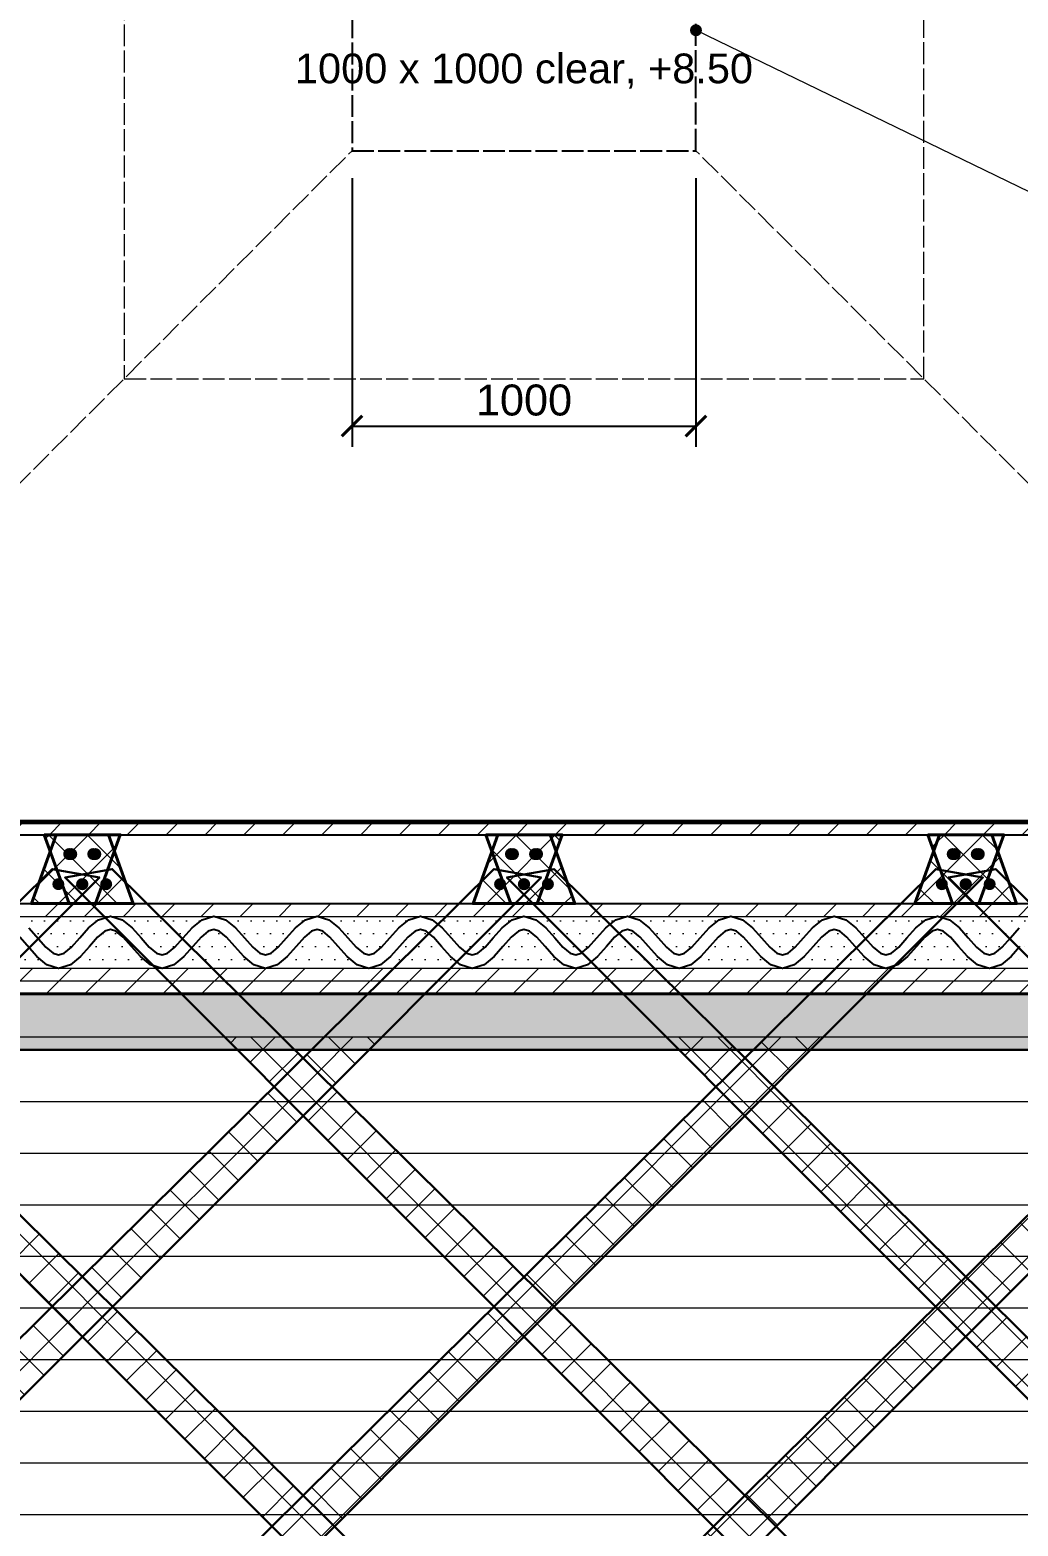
# Model space of a CAD drawing. Header units: millimetres. Extents: x -5750 to 7370, y -6735 to 6000.
# Drawn here: x -1187 to 1687, y -4496 to -149 of the extents above; entities that cross this region are included whole.
import ezdxf
from ezdxf.enums import TextEntityAlignment as Align

# ---------------------------------------------------------------- set-up
doc = ezdxf.new("R2010")
doc.units = ezdxf.units.MM
doc.linetypes.add('DASHED', pattern=[1.524, 1.27, -0.254])
for name, color, linetype, lineweight in [('ANNOTATION', 4, 'CONTINUOUS', 18), ('CLADDING', 7, 'Continuous', 9), ('DIMS', 3, 'CONTINUOUS', 18), ('HATCH-CAST', 7, 'CONTINUOUS', 9), ('HATCH-INSULATION', 7, 'Continuous', 9), ('HATCH-PRINTED', 7, 'CONTINUOUS', 9), ('HIDDEN-AXIS', 8, 'DASHED', 18), ('LINES', 7, 'CONTINUOUS', 25), ('OUTLINE-CUT', 7, 'CONTINUOUS', 50), ('OUTLINE-FINE', 7, 'CONTINUOUS', 25), ('PRINTED-BEAD', 7, 'CONTINUOUS', 25), ('TEXT', 7, 'CONTINUOUS', 18)]:
    doc.layers.add(name, color=color, linetype=linetype, lineweight=lineweight)
doc.styles.get("Standard").update_dxf_attribs({"font": 'arial.ttf'})
doc.dimstyles.new('PYR-1-50', dxfattribs={"dimscale": 50, "dimtxt": 1.8, "dimasz": 1.2, "dimexe": 1.2, "dimexo": 0.8, "dimgap": 0.6, "dimtad": 1, "dimdec": 0, "dimtxsty": 'Standard', "dimblk": 'ARCHTICK', "dimcen": 2.5, "dimclrd": 3, "dimclre": 3, "dimclrt": 7, "dimazin": 3, "dimtfac": 1, "dimtmove": 0, "dimatfit": 3})

# ---------------------------------------------------------------- blocks, each defined once
blk = doc.blocks.new('_ARCHTICK')
at = {"color": 0, "linetype": 'BYBLOCK', "const_width": 0.15}
blk.add_lwpolyline([(-0.5, -0.5), (0.5, 0.5)], dxfattribs=at)

msp = doc.modelspace()

# ---------------------------------------------------------------- hatches: boundary and pattern name
at = {"layer": 'ANNOTATION', "ltscale": 50}
h = msp.add_hatch(color=7, dxfattribs=at)
h.dxf.hatch_style = 1
edge = h.paths.add_edge_path()
edge.add_arc((750, -150), 17.5, 0, 360)
at = {"layer": 'CLADDING', "ltscale": 50}
h = msp.add_hatch(color=7, dxfattribs=at)
h.dxf.hatch_style = 1
h.paths.add_polyline_path([(-2862.5, -3112.5), (-2862.5, 3112.5), (3362.5, 3112.5), (3362.5, -3112.5)])
h.paths.add_polyline_path([(-2825, -3075), (3325, -3075), (3325, 3075), (-2825, 3075)])
at = {"layer": 'HATCH-CAST', "ltscale": 50}
h = msp.add_hatch(dxfattribs=at)
h.set_pattern_fill('ANSI37', scale=25.197)
h.paths.add_polyline_path([(-4887.5, -5137.5), (-4887.5, 5137.5), (5387.5, 5137.5), (5387.5, -5137.5)])
h.paths.add_polyline_path([(-4662.5, -1509.4), (-4687.2, -1578), (-4662.5, -1602.7), (-4662.5, -2250.5), (-4687.2, -2275.2), (-4662.5, -2343.8), (-4662.5, -2793.8), (-4687.2, -2862.3), (-4662.5, -2887), (-4662.5, -3534.8), (-4687.2, -3559.5), (-4662.5, -3628.1), (-4662.5, -4078.1), (-4687.2, -4146.7), (-4662.5, -4171.4), (-4662.5, -4819.2), (-4687.2, -4843.9), (-4687.1, -4844.2), (-4731.1, -4887.8), (-4662.5, -4912.5), (-4637.8, -4981.1), (-4594.2, -4937.1), (-4593.9, -4937.2), (-4569.2, -4912.5), (-3921.4, -4912.5), (-3896.7, -4937.2), (-3828.1, -4912.5), (-3378.1, -4912.5), (-3309.5, -4937.2), (-3284.8, -4912.5), (-2637, -4912.5), (-2612.3, -4937.2), (-2543.8, -4912.5), (-2093.8, -4912.5), (-2025.2, -4937.2), (-2000.5, -4912.5), (-1352.7, -4912.5), (-1328, -4937.2), (-1259.4, -4912.5), (-809.4, -4912.5), (-740.8, -4937.2), (-716.1, -4912.5), (-68.3, -4912.5), (-43.6, -4937.2), (25, -4912.5), (475, -4912.5), (543.6, -4937.2), (568.3, -4912.5), (1216.1, -4912.5), (1240.8, -4937.2), (1309.4, -4912.5), (1759.4, -4912.5), (1828, -4937.2), (1852.7, -4912.5), (2500.5, -4912.5), (2525.2, -4937.2), (2593.8, -4912.5), (3043.8, -4912.5), (3112.3, -4937.2), (3137, -4912.5), (3784.8, -4912.5), (3809.5, -4937.2), (3878.1, -4912.5), (4328.1, -4912.5), (4396.7, -4937.2), (4421.4, -4912.5), (5069.2, -4912.5), (5093.9, -4937.2), (5094.2, -4937.1), (5137.8, -4981.1), (5162.5, -4912.5), (5231.1, -4887.8), (5187.1, -4844.2), (5187.2, -4843.9), (5162.5, -4819.2), (5162.5, -4171.4), (5187.2, -4146.7), (5162.5, -4078.1), (5162.5, -3628.1), (5187.2, -3559.5), (5162.5, -3534.8), (5162.5, -2887), (5187.2, -2862.3), (5162.5, -2793.8), (5162.5, -2343.8), (5187.2, -2275.2), (5162.5, -2250.5), (5162.5, -1602.7), (5187.2, -1578), (5162.5, -1509.4), (5162.5, -1059.4), (5187.2, -990.8), (5162.5, -966.1), (5162.5, -318.3), (5187.2, -293.6), (5162.5, -225), (5162.5, 225), (5187.2, 293.6), (5162.5, 318.3), (5162.5, 966.1), (5187.2, 990.8), (5162.5, 1059.4), (5162.5, 1509.4), (5187.2, 1578), (5162.5, 1602.7), (5162.5, 2250.5), (5187.2, 2275.2), (5162.5, 2343.8), (5162.5, 2793.8), (5187.2, 2862.3), (5162.5, 2887), (5162.5, 3534.8), (5187.2, 3559.5), (5162.5, 3628.1), (5162.5, 4078.1), (5187.2, 4146.7), (5162.5, 4171.4), (5162.5, 4819.2), (5187.2, 4843.9), (5187.1, 4844.2), (5231.1, 4887.8), (5162.5, 4912.5), (5137.8, 4981.1), (5094.2, 4937.1), (5093.9, 4937.2), (5069.2, 4912.5), (4421.4, 4912.5), (4396.7, 4937.2), (4328.1, 4912.5), (3878.1, 4912.5), (3809.5, 4937.2), (3784.8, 4912.5), (3137, 4912.5), (3112.3, 4937.2), (3043.8, 4912.5), (2593.8, 4912.5), (2525.2, 4937.2), (2500.5, 4912.5), (1852.7, 4912.5), (1828, 4937.2), (1759.4, 4912.5), (1309.4, 4912.5), (1240.8, 4937.2), (1216.1, 4912.5), (568.3, 4912.5), (543.6, 4937.2), (475, 4912.5), (25, 4912.5), (-43.6, 4937.2), (-68.3, 4912.5), (-716.1, 4912.5), (-740.8, 4937.2), (-809.4, 4912.5), (-1259.4, 4912.5), (-1328, 4937.2), (-1352.7, 4912.5), (-2000.5, 4912.5), (-2025.2, 4937.2), (-2093.8, 4912.5), (-2543.8, 4912.5), (-2612.3, 4937.2), (-2637, 4912.5), (-3284.8, 4912.5), (-3309.5, 4937.2), (-3378.1, 4912.5), (-3828.1, 4912.5), (-3896.7, 4937.2), (-3921.4, 4912.5), (-4569.2, 4912.5), (-4593.9, 4937.2), (-4594.2, 4937.1), (-4637.8, 4981.1), (-4662.5, 4912.5), (-4731.1, 4887.8), (-4687.1, 4844.2), (-4687.2, 4843.9), (-4662.5, 4819.2), (-4662.5, 4171.4), (-4687.2, 4146.7), (-4662.5, 4078.1), (-4662.5, 3628.1), (-4687.2, 3559.5), (-4662.5, 3534.8), (-4662.5, 2887), (-4687.2, 2862.3), (-4662.5, 2793.8), (-4662.5, 2343.8), (-4687.2, 2275.2), (-4662.5, 2250.5), (-4662.5, 1602.7), (-4687.2, 1578), (-4662.5, 1509.4), (-4662.5, 1059.4), (-4687.2, 990.8), (-4662.5, 966.1), (-4662.5, 318.3), (-4687.2, 293.6), (-4662.5, 225), (-4662.5, -225), (-4687.2, -293.6), (-4662.5, -318.3), (-4662.5, -966.1), (-4687.2, -990.8), (-4662.5, -1059.4)])
h = msp.add_hatch(dxfattribs=at)
h.set_pattern_fill('ANSI37', scale=25.197)
h.paths.add_polyline_path([(-886.3, -2687.5), (-1072.9, -2687.5), (-1144.9, -2487.5), (-958.3, -2487.5)])
h = msp.add_hatch(dxfattribs=at)
h.set_pattern_fill('ANSI37', scale=25.197)
h.paths.add_polyline_path([(-923.8, -2487.5), (-941.1, -2535.4), (-958.3, -2487.5)])
h = msp.add_hatch(dxfattribs=at)
h.set_pattern_fill('ANSI37', scale=25.197)
h.paths.add_polyline_path([(139.5, -2487.5), (326, -2487.5), (398, -2687.5), (211.5, -2687.5)])
h = msp.add_hatch(dxfattribs=at)
h.set_pattern_fill('ANSI37', scale=25.197)
h.paths.add_polyline_path([(326, -2487.5), (360.5, -2487.5), (343.3, -2535.4)])
h = msp.add_hatch(dxfattribs=at)
h.set_pattern_fill('ANSI37', scale=25.197)
h.paths.add_polyline_path([(1386.3, -2687.5), (1458.3, -2487.5), (1644.9, -2487.5), (1572.9, -2687.5)])
h = msp.add_hatch(dxfattribs=at)
h.set_pattern_fill('ANSI37', scale=25.197)
h.paths.add_polyline_path([(1458.3, -2487.5), (1441.1, -2535.4), (1423.8, -2487.5)])
h = msp.add_hatch(dxfattribs=at)
h.set_pattern_fill('ANSI37', scale=25.197)
h.paths.add_polyline_path([(-1182.4, -2687.5), (-1127.7, -2535.4), (-1072.9, -2687.5)])
h = msp.add_hatch(dxfattribs=at)
h.set_pattern_fill('ANSI37', scale=25.197)
h.paths.add_polyline_path([(211.5, -2687.5), (102, -2687.5), (156.7, -2535.4)])
h = msp.add_hatch(dxfattribs=at)
h.set_pattern_fill('ANSI37', scale=25.197)
h.paths.add_polyline_path([(1627.7, -2535.4), (1682.4, -2687.5), (1572.9, -2687.5)])
h = msp.add_hatch(dxfattribs=at)
h.set_pattern_fill('ANSI37', scale=25.197)
h.paths.add_polyline_path([(-1738.7, -3075), (93.6, -4887.8), (-43.6, -4937.2), (-1905.8, -3075)])
h = msp.add_hatch(dxfattribs=at)
h.set_pattern_fill('ANSI37', scale=25.197)
h.paths.add_polyline_path([(892.2, -4407.2), (801, -4497.4), (-621.4, -3075), (-454.3, -3075)])
h = msp.add_hatch(dxfattribs=at)
h.set_pattern_fill('ANSI37', scale=25.197)
h.paths.add_polyline_path([(-330.1, -3075), (-163, -3075), (-307.8, -3219.9), (-392.2, -3136.4)])
h = msp.add_hatch(dxfattribs=at)
h.set_pattern_fill('ANSI37', scale=25.197)
h.paths.add_polyline_path([(337.8, -3858.6), (250, -3771.8), (954.3, -3075), (1121.4, -3075)])
h = msp.add_hatch(dxfattribs=at)
h.set_pattern_fill('ANSI37', scale=25.197)
h.paths.add_polyline_path([(2238.7, -3075), (2405.8, -3075), (543.6, -4937.2), (406.4, -4887.8)])
h = msp.add_hatch(dxfattribs=at)
h.set_pattern_fill('ANSI37', scale=25.197)
h.paths.add_polyline_path([(892.2, -3136.4), (807.8, -3219.9), (663, -3075), (830.1, -3075)])
h = msp.add_hatch(dxfattribs=at)
h.set_pattern_fill('ANSI37', scale=25.197)
h.paths.add_polyline_path([(-476.5, -3219.9), (-392.2, -3304.2), (-946.6, -3858.6), (-1034.4, -3771.8)])
h = msp.add_hatch(dxfattribs=at)
h.set_pattern_fill('ANSI37', scale=25.197)
h.paths.add_polyline_path([(1534.4, -3771.8), (1446.6, -3858.6), (892.2, -3304.2), (976.5, -3219.9)])
h = msp.add_hatch(dxfattribs=at)
h.set_pattern_fill('ANSI37', scale=25.197)
h.paths.add_polyline_path([(-1122.1, -3858.6), (-1034.4, -3946.4), (-1583.3, -4495.3), (-1674, -4404.6)])
h = msp.add_hatch(dxfattribs=at)
h.set_pattern_fill('ANSI37', scale=25.197)
h.paths.add_polyline_path([(-301, -4497.4), (-392.2, -4407.2), (162.2, -3858.6), (250, -3946.4)])
h = msp.add_hatch(dxfattribs=at)
h.set_pattern_fill('ANSI37', scale=25.197)
h.paths.add_polyline_path([(2174, -4404.6), (2083.3, -4495.3), (1534.4, -3946.4), (1622.1, -3858.6)])
at = {"layer": 'HATCH-INSULATION', "ltscale": 50}
h = msp.add_hatch(dxfattribs=at)
h.set_pattern_fill('DOTS', scale=23.622)
h.paths.add_polyline_path([(3325, -3075), (-2825, -3075), (-2825, 3075), (3325, 3075)])
h.paths.add_polyline_path([(-2700, 2950), (-2700, -2950), (3200, -2950), (3200, 2950)])
h = msp.add_hatch(dxfattribs=at)
h.set_pattern_fill('DOTS', scale=23.622)
h.paths.add_polyline_path([(-955.4, -2725), (-986.7, -2734.4), (-1015.8, -2758.3), (-1041.8, -2787.5), (-1065.9, -2814.6), (-1086.9, -2831.8), (-1103, -2836.7), (-1119, -2831.8), (-1140, -2814.6), (-1190.1, -2758.3), (-1219.2, -2734.4), (-1250.5, -2725)])
h = msp.add_hatch(dxfattribs=at)
h.set_pattern_fill('DOTS', scale=23.622)
h.paths.add_polyline_path([(-889.5, -2758.3), (-918.6, -2734.4), (-949.9, -2725), (-654.7, -2725), (-686, -2734.4), (-715.1, -2758.3), (-741.1, -2787.5), (-765.2, -2814.6), (-786.2, -2831.8), (-802.3, -2836.7), (-818.4, -2831.8), (-839.4, -2814.6), (-863.5, -2787.5)])
h = msp.add_hatch(dxfattribs=at)
h.set_pattern_fill('DOTS', scale=23.622)
h.paths.add_polyline_path([(-588.8, -2758.3), (-617.9, -2734.4), (-649.2, -2725), (-354.1, -2725), (-385.4, -2734.4), (-414.5, -2758.3), (-440.5, -2787.5), (-464.6, -2814.6), (-485.6, -2831.8), (-501.6, -2836.7), (-517.7, -2831.8), (-538.7, -2814.6), (-562.8, -2787.5)])
h = msp.add_hatch(dxfattribs=at)
h.set_pattern_fill('DOTS', scale=23.622)
h.paths.add_polyline_path([(-288.2, -2758.3), (-317.3, -2734.4), (-348.6, -2725), (-53.4, -2725), (-84.7, -2734.4), (-113.8, -2758.3), (-139.8, -2787.5), (-163.9, -2814.6), (-184.9, -2831.8), (-201, -2836.7), (-217, -2831.8), (-238.1, -2814.6), (-262.2, -2787.5)])
h = msp.add_hatch(dxfattribs=at)
h.set_pattern_fill('DOTS', scale=23.622)
h.paths.add_polyline_path([(12.5, -2758.3), (-16.6, -2734.4), (-47.9, -2725), (247.2, -2725), (215.9, -2734.4), (186.9, -2758.3), (160.8, -2787.5), (136.8, -2814.6), (115.7, -2831.8), (99.7, -2836.7), (83.6, -2831.8), (62.6, -2814.6), (38.5, -2787.5)])
h = msp.add_hatch(dxfattribs=at)
h.set_pattern_fill('DOTS', scale=23.622)
h.paths.add_polyline_path([(313.1, -2758.3), (284.1, -2734.4), (252.8, -2725), (547.9, -2725), (516.6, -2734.4), (487.5, -2758.3), (461.5, -2787.5), (437.4, -2814.6), (416.4, -2831.8), (400.3, -2836.7), (384.3, -2831.8), (363.2, -2814.6), (339.2, -2787.5)])
h = msp.add_hatch(dxfattribs=at)
h.set_pattern_fill('DOTS', scale=23.622)
h.paths.add_polyline_path([(613.8, -2758.3), (584.7, -2734.4), (553.4, -2725), (848.6, -2725), (817.3, -2734.4), (788.2, -2758.3), (762.2, -2787.5), (738.1, -2814.6), (717, -2831.8), (701, -2836.7), (684.9, -2831.8), (663.9, -2814.6), (639.8, -2787.5)])
h = msp.add_hatch(dxfattribs=at)
h.set_pattern_fill('DOTS', scale=23.622)
h.paths.add_polyline_path([(914.5, -2758.3), (885.4, -2734.4), (854.1, -2725), (1149.2, -2725), (1117.9, -2734.4), (1088.8, -2758.3), (1062.8, -2787.5), (1038.7, -2814.6), (1017.7, -2831.8), (1001.6, -2836.7), (985.6, -2831.8), (964.6, -2814.6), (940.5, -2787.5)])
h = msp.add_hatch(dxfattribs=at)
h.set_pattern_fill('DOTS', scale=23.622)
h.paths.add_polyline_path([(1215.1, -2758.3), (1186, -2734.4), (1154.7, -2725), (1449.9, -2725), (1418.6, -2734.4), (1389.5, -2758.3), (1363.5, -2787.5), (1339.4, -2814.6), (1318.4, -2831.8), (1302.3, -2836.7), (1286.2, -2831.8), (1265.2, -2814.6), (1241.1, -2787.5)])
h = msp.add_hatch(dxfattribs=at)
h.set_pattern_fill('DOTS', scale=23.622)
h.paths.add_polyline_path([(1515.8, -2758.3), (1486.7, -2734.4), (1455.4, -2725), (1750.5, -2725), (1719.2, -2734.4), (1690.1, -2758.3), (1664.1, -2787.5), (1640, -2814.6), (1619, -2831.8), (1603, -2836.7), (1586.9, -2831.8), (1565.9, -2814.6), (1541.8, -2787.5)])
h = msp.add_hatch(dxfattribs=at)
h.set_pattern_fill('DOTS', scale=23.622)
h.paths.add_polyline_path([(-1400.9, -2875), (-1369.6, -2865.6), (-1340.5, -2841.7), (-1314.5, -2812.5), (-1290.4, -2785.4), (-1269.3, -2768.2), (-1253.3, -2763.3), (-1237.2, -2768.2), (-1216.2, -2785.4), (-1166.1, -2841.7), (-1137, -2865.6), (-1105.7, -2875)])
h = msp.add_hatch(dxfattribs=at)
h.set_pattern_fill('DOTS', scale=23.622)
h.paths.add_polyline_path([(-865.4, -2841.7), (-836.4, -2865.6), (-805.1, -2875), (-1100.2, -2875), (-1068.9, -2865.6), (-1039.8, -2841.7), (-1013.8, -2812.5), (-989.7, -2785.4), (-968.7, -2768.2), (-952.6, -2763.3), (-936.6, -2768.2), (-915.6, -2785.4), (-891.5, -2812.5)])
h = msp.add_hatch(dxfattribs=at)
h.set_pattern_fill('DOTS', scale=23.622)
h.paths.add_polyline_path([(-564.8, -2841.7), (-535.7, -2865.6), (-504.4, -2875), (-799.5, -2875), (-768.2, -2865.6), (-739.2, -2841.7), (-713.1, -2812.5), (-689.1, -2785.4), (-668, -2768.2), (-652, -2763.3), (-635.9, -2768.2), (-614.9, -2785.4), (-590.8, -2812.5)])
h = msp.add_hatch(dxfattribs=at)
h.set_pattern_fill('DOTS', scale=23.622)
h.paths.add_polyline_path([(-264.1, -2841.7), (-235, -2865.6), (-203.7, -2875), (-498.9, -2875), (-467.6, -2865.6), (-438.5, -2841.7), (-412.5, -2812.5), (-388.4, -2785.4), (-367.4, -2768.2), (-351.3, -2763.3), (-335.3, -2768.2), (-314.2, -2785.4), (-290.2, -2812.5)])
h = msp.add_hatch(dxfattribs=at)
h.set_pattern_fill('DOTS', scale=23.622)
h.paths.add_polyline_path([(36.5, -2841.7), (65.6, -2865.6), (96.9, -2875), (-198.2, -2875), (-166.9, -2865.6), (-137.8, -2841.7), (-111.8, -2812.5), (-87.7, -2785.4), (-66.7, -2768.2), (-50.7, -2763.3), (-34.6, -2768.2), (-13.6, -2785.4), (10.5, -2812.5)])
h = msp.add_hatch(dxfattribs=at)
h.set_pattern_fill('DOTS', scale=23.622)
h.paths.add_polyline_path([(337.2, -2841.7), (366.3, -2865.6), (397.6, -2875), (102.4, -2875), (133.7, -2865.6), (162.8, -2841.7), (188.8, -2812.5), (212.9, -2785.4), (233.9, -2768.2), (250, -2763.3), (266.1, -2768.2), (287.1, -2785.4), (311.2, -2812.5)])
h = msp.add_hatch(dxfattribs=at)
h.set_pattern_fill('DOTS', scale=23.622)
h.paths.add_polyline_path([(637.8, -2841.7), (666.9, -2865.6), (698.2, -2875), (403.1, -2875), (434.4, -2865.6), (463.5, -2841.7), (489.5, -2812.5), (513.6, -2785.4), (534.6, -2768.2), (550.7, -2763.3), (566.7, -2768.2), (587.7, -2785.4), (611.8, -2812.5)])
h = msp.add_hatch(dxfattribs=at)
h.set_pattern_fill('DOTS', scale=23.622)
h.paths.add_polyline_path([(938.5, -2841.7), (967.6, -2865.6), (998.9, -2875), (703.7, -2875), (735, -2865.6), (764.1, -2841.7), (790.2, -2812.5), (814.2, -2785.4), (835.3, -2768.2), (851.3, -2763.3), (867.4, -2768.2), (888.4, -2785.4), (912.5, -2812.5)])
h = msp.add_hatch(dxfattribs=at)
h.set_pattern_fill('DOTS', scale=23.622)
h.paths.add_polyline_path([(1239.2, -2841.7), (1268.2, -2865.6), (1299.5, -2875), (1004.4, -2875), (1035.7, -2865.6), (1064.8, -2841.7), (1090.8, -2812.5), (1114.9, -2785.4), (1135.9, -2768.2), (1152, -2763.3), (1168, -2768.2), (1189.1, -2785.4), (1213.1, -2812.5)])
h = msp.add_hatch(dxfattribs=at)
h.set_pattern_fill('DOTS', scale=23.622)
h.paths.add_polyline_path([(1539.8, -2841.7), (1568.9, -2865.6), (1600.2, -2875), (1305.1, -2875), (1336.4, -2865.6), (1365.4, -2841.7), (1391.5, -2812.5), (1415.6, -2785.4), (1436.6, -2768.2), (1452.6, -2763.3), (1468.7, -2768.2), (1489.7, -2785.4), (1513.8, -2812.5)])
h = msp.add_hatch(dxfattribs=at)
h.set_pattern_fill('DOTS', scale=23.622)
h.paths.add_polyline_path([(1605.7, -2875), (1637, -2865.6), (1666.1, -2841.7), (1692.1, -2812.5), (1716.2, -2785.4), (1737.2, -2768.2), (1753.3, -2763.3), (1769.3, -2768.2), (1790.4, -2785.4), (1840.5, -2841.7), (1869.6, -2865.6), (1900.9, -2875)])
at = {"layer": 'HATCH-PRINTED', "ltscale": 50}
h = msp.add_hatch(dxfattribs=at)
h.set_pattern_fill('ANSI31', scale=25.197)
h.paths.add_polyline_path([(3200, 2950), (3200, -2950), (-2700, -2950), (-2700, 2950)])
h.paths.add_polyline_path([(3125, 1049.5), (3125.8, 1052.3), (3125, 1055.1), (3125, 1350.2), (3125.8, 1353), (3125, 1355.7), (3125, 1650.9), (3125.8, 1653.6), (3125, 1656.4), (3125, 1951.5), (3125.8, 1954.3), (3125, 1957), (3125, 2252.2), (3125.8, 2254.9), (3125, 2257.7), (3125, 2552.8), (3125.8, 2555.6), (3125, 2558.4), (3125, 2853.5), (3134.3, 2884.3), (3103.5, 2875), (2808.4, 2875), (2805.6, 2875.8), (2802.8, 2875), (2507.7, 2875), (2504.9, 2875.8), (2502.2, 2875), (2207, 2875), (2204.3, 2875.8), (2201.5, 2875), (1906.4, 2875), (1903.6, 2875.8), (1900.9, 2875), (1605.7, 2875), (1603, 2875.8), (1600.2, 2875), (1305.1, 2875), (1302.3, 2875.8), (1299.5, 2875), (1004.4, 2875), (1001.6, 2875.8), (998.9, 2875), (703.7, 2875), (701, 2875.8), (698.2, 2875), (403.1, 2875), (400.3, 2875.8), (397.6, 2875), (102.4, 2875), (99.7, 2875.8), (96.9, 2875), (-198.2, 2875), (-201, 2875.8), (-203.7, 2875), (-498.9, 2875), (-501.6, 2875.8), (-504.4, 2875), (-799.5, 2875), (-802.3, 2875.8), (-805.1, 2875), (-1100.2, 2875), (-1103, 2875.8), (-1105.7, 2875), (-1400.9, 2875), (-1403.6, 2875.8), (-1406.4, 2875), (-1701.5, 2875), (-1704.3, 2875.8), (-1707, 2875), (-2002.2, 2875), (-2004.9, 2875.8), (-2007.7, 2875), (-2302.8, 2875), (-2305.6, 2875.8), (-2308.4, 2875), (-2603.5, 2875), (-2634.3, 2884.3), (-2625, 2853.5), (-2625, 2558.4), (-2625.8, 2555.6), (-2625, 2552.8), (-2625, 2257.7), (-2625.8, 2254.9), (-2625, 2252.2), (-2625, 1957), (-2625.8, 1954.3), (-2625, 1951.5), (-2625, 1656.4), (-2625.8, 1653.6), (-2625, 1650.9), (-2625, 1355.7), (-2625.8, 1353), (-2625, 1350.2), (-2625, 1055.1), (-2625.8, 1052.3), (-2625, 1049.5), (-2625, 754.4), (-2625.8, 751.6), (-2625, 748.9), (-2625, 453.7), (-2625.8, 451), (-2625, 448.2), (-2625, 153.1), (-2625.8, 150.3), (-2625, 147.6), (-2625, -147.6), (-2625.8, -150.3), (-2625, -153.1), (-2625, -448.2), (-2625.8, -451), (-2625, -453.7), (-2625, -748.9), (-2625.8, -751.6), (-2625, -754.4), (-2625, -1049.5), (-2625.8, -1052.3), (-2625, -1055.1), (-2625, -1350.2), (-2625.8, -1353), (-2625, -1355.7), (-2625, -1650.9), (-2625.8, -1653.6), (-2625, -1656.4), (-2625, -1951.5), (-2625.8, -1954.3), (-2625, -1957), (-2625, -2252.2), (-2625.8, -2254.9), (-2625, -2257.7), (-2625, -2552.8), (-2625.8, -2555.6), (-2625, -2558.4), (-2625, -2853.5), (-2634.3, -2884.3), (-2603.5, -2875), (-2308.4, -2875), (-2305.6, -2875.8), (-2302.8, -2875), (-2007.7, -2875), (-2004.9, -2875.8), (-2002.2, -2875), (-1707, -2875), (-1704.3, -2875.8), (-1701.5, -2875), (-1406.4, -2875), (-1403.6, -2875.8), (-1400.9, -2875), (-1105.7, -2875), (-1103, -2875.8), (-1100.2, -2875), (-805.1, -2875), (-802.3, -2875.8), (-799.5, -2875), (-504.4, -2875), (-501.6, -2875.8), (-498.9, -2875), (-203.7, -2875), (-201, -2875.8), (-198.2, -2875), (96.9, -2875), (99.7, -2875.8), (102.4, -2875), (397.6, -2875), (400.3, -2875.8), (403.1, -2875), (698.2, -2875), (701, -2875.8), (703.7, -2875), (998.9, -2875), (1001.6, -2875.8), (1004.4, -2875), (1299.5, -2875), (1302.3, -2875.8), (1305.1, -2875), (1600.2, -2875), (1603, -2875.8), (1605.7, -2875), (1900.9, -2875), (1903.6, -2875.8), (1906.4, -2875), (2201.5, -2875), (2204.3, -2875.8), (2207, -2875), (2502.2, -2875), (2504.9, -2875.8), (2507.7, -2875), (2802.8, -2875), (2805.6, -2875.8), (2808.4, -2875), (3103.5, -2875), (3134.3, -2884.3), (3125, -2853.5), (3125, -2558.4), (3125.8, -2555.6), (3125, -2552.8), (3125, -2257.7), (3125.8, -2254.9), (3125, -2252.2), (3125, -1957), (3125.8, -1954.3), (3125, -1951.5), (3125, -1656.4), (3125.8, -1653.6), (3125, -1650.9), (3125, -1355.7), (3125.8, -1353), (3125, -1350.2), (3125, -1055.1), (3125.8, -1052.3), (3125, -1049.5), (3125, -754.4), (3125.8, -751.6), (3125, -748.9), (3125, -453.7), (3125.8, -451), (3125, -448.2), (3125, -153.1), (3125.8, -150.3), (3125, -147.6), (3125, 147.6), (3125.8, 150.3), (3125, 153.1), (3125, 448.2), (3125.8, 451), (3125, 453.7), (3125, 748.9), (3125.8, 751.6), (3125, 754.4)])
h = msp.add_hatch(dxfattribs=at)
h.set_pattern_fill('ANSI31', scale=25.197)
h.paths.add_polyline_path([(-649.2, -2725), (-652, -2724.2), (-654.7, -2725), (-949.9, -2725), (-952.6, -2724.2), (-955.4, -2725), (-1250.5, -2725), (-1253.3, -2724.2), (-1256, -2725), (-1551.2, -2725), (-1553.9, -2724.2), (-1556.7, -2725), (-1851.8, -2725), (-1854.6, -2724.2), (-1857.4, -2725), (-2152.5, -2725), (-2155.3, -2724.2), (-2158, -2725), (-2453.2, -2725), (-2455.9, -2724.2), (-2458.7, -2725), (-2475, -2725), (-2475, -2708.7), (-2474.2, -2705.9), (-2475, -2703.2), (-2475, -2408), (-2474.2, -2405.3), (-2475, -2402.5), (-2475, -2107.4), (-2474.2, -2104.6), (-2475, -2101.8), (-2475, -1806.7), (-2474.2, -1803.9), (-2475, -1801.2), (-2475, -1506), (-2474.2, -1503.3), (-2475, -1500.5), (-2475, -1205.4), (-2474.2, -1202.6), (-2475, -1199.9), (-2475, -904.7), (-2474.2, -902), (-2475, -899.2), (-2475, -604.1), (-2474.2, -601.3), (-2475, -598.6), (-2475, -303.4), (-2474.2, -300.7), (-2475, -297.9), (-2475, -2.8), (-2474.2, 0), (-2475, 2.8), (-2475, 297.9), (-2474.2, 300.7), (-2475, 303.4), (-2475, 598.6), (-2474.2, 601.3), (-2475, 604.1), (-2475, 899.2), (-2474.2, 902), (-2475, 904.7), (-2475, 1199.9), (-2474.2, 1202.6), (-2475, 1205.4), (-2475, 1500.5), (-2474.2, 1503.3), (-2475, 1506), (-2475, 1801.2), (-2474.2, 1803.9), (-2475, 1806.7), (-2475, 2101.8), (-2474.2, 2104.6), (-2475, 2107.4), (-2475, 2402.5), (-2474.2, 2405.3), (-2475, 2408), (-2475, 2703.2), (-2474.2, 2705.9), (-2475, 2708.7), (-2475, 2725), (-2458.7, 2725), (-2455.9, 2724.2), (-2453.2, 2725), (-2158, 2725), (-2155.3, 2724.2), (-2152.5, 2725), (-1857.4, 2725), (-1854.6, 2724.2), (-1851.8, 2725), (-1556.7, 2725), (-1553.9, 2724.2), (-1551.2, 2725), (-1256, 2725), (-1253.3, 2724.2), (-1250.5, 2725), (-955.4, 2725), (-952.6, 2724.2), (-949.9, 2725), (-654.7, 2725), (-652, 2724.2), (-649.2, 2725), (-354.1, 2725), (-351.3, 2724.2), (-348.6, 2725), (-53.4, 2725), (-50.7, 2724.2), (-47.9, 2725), (247.2, 2725), (250, 2724.2), (252.8, 2725), (547.9, 2725), (550.7, 2724.2), (553.4, 2725), (848.6, 2725), (851.3, 2724.2), (854.1, 2725), (1149.2, 2725), (1152, 2724.2), (1154.7, 2725), (1449.9, 2725), (1452.6, 2724.2), (1455.4, 2725), (1750.5, 2725), (1753.3, 2724.2), (1756, 2725), (2051.2, 2725), (2053.9, 2724.2), (2056.7, 2725), (2351.8, 2725), (2354.6, 2724.2), (2357.4, 2725), (2652.5, 2725), (2655.3, 2724.2), (2658, 2725), (2953.2, 2725), (2955.9, 2724.2), (2958.7, 2725), (2975, 2725), (2975, 2708.7), (2974.2, 2705.9), (2975, 2703.2), (2975, 2408), (2974.2, 2405.3), (2975, 2402.5), (2975, 2107.4), (2974.2, 2104.6), (2975, 2101.8), (2975, 1806.7), (2974.2, 1803.9), (2975, 1801.2), (2975, 1506), (2974.2, 1503.3), (2975, 1500.5), (2975, 1205.4), (2974.2, 1202.6), (2975, 1199.9), (2975, 904.7), (2974.2, 902), (2975, 899.2), (2975, 604.1), (2974.2, 601.3), (2975, 598.6), (2975, 303.4), (2974.2, 300.7), (2975, 297.9), (2975, 2.8), (2974.2, 0), (2975, -2.8), (2975, -297.9), (2974.2, -300.7), (2975, -303.4), (2975, -598.6), (2974.2, -601.3), (2975, -604.1), (2975, -899.2), (2974.2, -902), (2975, -904.7), (2975, -1199.9), (2974.2, -1202.6), (2975, -1205.4), (2975, -1500.5), (2974.2, -1503.3), (2975, -1506), (2975, -1801.2), (2974.2, -1803.9), (2975, -1806.7), (2975, -2101.8), (2974.2, -2104.6), (2975, -2107.4), (2975, -2402.5), (2974.2, -2405.3), (2975, -2408), (2975, -2703.2), (2974.2, -2705.9), (2975, -2708.7), (2975, -2725), (2958.7, -2725), (2955.9, -2724.2), (2953.2, -2725), (2658, -2725), (2655.3, -2724.2), (2652.5, -2725), (2357.4, -2725), (2354.6, -2724.2), (2351.8, -2725), (2056.7, -2725), (2053.9, -2724.2), (2051.2, -2725), (1756, -2725), (1753.3, -2724.2), (1750.5, -2725), (1455.4, -2725), (1452.6, -2724.2), (1449.9, -2725), (1154.7, -2725), (1152, -2724.2), (1149.2, -2725), (854.1, -2725), (851.3, -2724.2), (848.6, -2725), (553.4, -2725), (550.7, -2724.2), (547.9, -2725), (252.8, -2725), (250, -2724.2), (247.2, -2725), (-47.9, -2725), (-50.7, -2724.2), (-53.4, -2725), (-348.6, -2725), (-351.3, -2724.2), (-354.1, -2725)])
h.paths.add_polyline_path([(288.5, 2687.5), (211.5, 2687.5), (102, 2687.5), (-886.3, 2687.5), (-995.8, 2687.5), (-1072.9, 2687.5), (-1182.4, 2687.5), (-2170.7, 2687.5), (-2237.5, 2687.5), (-2357.3, 2687.5), (-2437.5, 2687.5), (-2437.5, 2607.3), (-2437.5, 2487.5), (-2437.5, 2420.7), (-2437.5, 1432.4), (-2437.5, 1322.9), (-2437.5, 1245.8), (-2437.5, 1136.3), (-2437.5, 148), (-2437.5, 38.5), (-2437.5, -38.5), (-2437.5, -148), (-2437.5, -1136.3), (-2437.5, -1245.8), (-2437.5, -1322.9), (-2437.5, -1432.4), (-2437.5, -2420.7), (-2437.5, -2487.5), (-2437.5, -2607.3), (-2437.5, -2687.5), (-2357.3, -2687.5), (-2237.5, -2687.5), (-2170.7, -2687.5), (-1182.4, -2687.5), (-1072.9, -2687.5), (-995.8, -2687.5), (-886.3, -2687.5), (102, -2687.5), (211.5, -2687.5), (288.5, -2687.5), (398, -2687.5), (1386.3, -2687.5), (1495.8, -2687.5), (1572.9, -2687.5), (1682.4, -2687.5), (2670.7, -2687.5), (2737.5, -2687.5), (2857.3, -2687.5), (2937.5, -2687.5), (2937.5, -2607.3), (2937.5, -2487.5), (2937.5, -2420.7), (2937.5, -1432.4), (2937.5, -1322.9), (2937.5, -1245.8), (2937.5, -1136.3), (2937.5, -148), (2937.5, -38.5), (2937.5, 38.5), (2937.5, 148), (2937.5, 1136.3), (2937.5, 1245.8), (2937.5, 1322.9), (2937.5, 1432.4), (2937.5, 2420.7), (2937.5, 2487.5), (2937.5, 2607.3), (2937.5, 2687.5), (2857.3, 2687.5), (2737.5, 2687.5), (2670.7, 2687.5), (1682.4, 2687.5), (1572.9, 2687.5), (1495.8, 2687.5), (1386.3, 2687.5), (398, 2687.5)])
h = msp.add_hatch(dxfattribs=at)
h.set_pattern_fill('ANSI31', scale=25.197)
h.paths.add_polyline_path([(-923.8, -2487.5), (-958.3, -2487.5), (-1110.4, -2487.5), (-1144.9, -2487.5), (-2237.5, -2487.5), (-2237.5, -1394.9), (-2237.5, -1360.4), (-2237.5, -1208.3), (-2237.5, -1173.8), (-2237.5, -110.5), (-2237.5, -76), (-2237.5, 76), (-2237.5, 110.5), (-2237.5, 1173.8), (-2237.5, 1208.3), (-2237.5, 1360.4), (-2237.5, 1394.9), (-2237.5, 2487.5), (-1144.9, 2487.5), (-1110.4, 2487.5), (-958.3, 2487.5), (-923.8, 2487.5), (139.5, 2487.5), (174, 2487.5), (326, 2487.5), (360.5, 2487.5), (1423.8, 2487.5), (1458.3, 2487.5), (1610.4, 2487.5), (1644.9, 2487.5), (2737.5, 2487.5), (2737.5, 1394.9), (2737.5, 1360.4), (2737.5, 1208.3), (2737.5, 1173.8), (2737.5, 110.5), (2737.5, 76), (2737.5, -76), (2737.5, -110.5), (2737.5, -1173.8), (2737.5, -1208.3), (2737.5, -1360.4), (2737.5, -1394.9), (2737.5, -2487.5), (1644.9, -2487.5), (1610.4, -2487.5), (1458.3, -2487.5), (1423.8, -2487.5), (360.5, -2487.5), (326, -2487.5), (174, -2487.5), (139.5, -2487.5)])
h.paths.add_polyline_path([(2700, 2450), (-2200, 2450), (-2200, -2450), (2700, -2450)])
at = {"layer": 'LINES', "ltscale": 50}
h = msp.add_hatch(color=7, dxfattribs=at)
h.dxf.hatch_style = 1
edge = h.paths.add_edge_path()
edge.add_arc((-1072.4, -2543.8), 17.5, 0, 360)
h = msp.add_hatch(color=7, dxfattribs=at)
h.dxf.hatch_style = 1
edge = h.paths.add_edge_path()
edge.add_arc((-1066.4, -2543.8), 17.5, 0, 360)
h = msp.add_hatch(color=7, dxfattribs=at)
h.dxf.hatch_style = 1
edge = h.paths.add_edge_path()
edge.add_arc((-1002.4, -2543.8), 17.5, 0, 360)
h = msp.add_hatch(color=7, dxfattribs=at)
h.dxf.hatch_style = 1
edge = h.paths.add_edge_path()
edge.add_arc((-996.4, -2543.8), 17.5, 0, 360)
h = msp.add_hatch(color=7, dxfattribs=at)
h.dxf.hatch_style = 1
edge = h.paths.add_edge_path()
edge.add_arc((212, -2543.8), 17.5, 0, 360)
h = msp.add_hatch(color=7, dxfattribs=at)
h.dxf.hatch_style = 1
edge = h.paths.add_edge_path()
edge.add_arc((218, -2543.8), 17.5, 0, 360)
h = msp.add_hatch(color=7, dxfattribs=at)
h.dxf.hatch_style = 1
edge = h.paths.add_edge_path()
edge.add_arc((282, -2543.8), 17.5, 0, 360)
h = msp.add_hatch(color=7, dxfattribs=at)
h.dxf.hatch_style = 1
edge = h.paths.add_edge_path()
edge.add_arc((288, -2543.8), 17.5, 0, 360)
h = msp.add_hatch(color=7, dxfattribs=at)
h.dxf.hatch_style = 1
edge = h.paths.add_edge_path()
edge.add_arc((1496.4, -2543.8), 17.5, 0, 360)
h = msp.add_hatch(color=7, dxfattribs=at)
h.dxf.hatch_style = 1
edge = h.paths.add_edge_path()
edge.add_arc((1502.4, -2543.8), 17.5, 0, 360)
h = msp.add_hatch(color=7, dxfattribs=at)
h.dxf.hatch_style = 1
edge = h.paths.add_edge_path()
edge.add_arc((1566.4, -2543.8), 17.5, 0, 360)
h = msp.add_hatch(color=7, dxfattribs=at)
h.dxf.hatch_style = 1
edge = h.paths.add_edge_path()
edge.add_arc((1572.4, -2543.8), 17.5, 0, 360)
h = msp.add_hatch(color=7, dxfattribs=at)
h.dxf.hatch_style = 1
edge = h.paths.add_edge_path()
edge.add_arc((-1103.9, -2631.2), 17.5, 0, 360)
h = msp.add_hatch(color=7, dxfattribs=at)
h.dxf.hatch_style = 1
edge = h.paths.add_edge_path()
edge.add_arc((-1034.9, -2631.2), 17.5, 0, 360)
h = msp.add_hatch(color=7, dxfattribs=at)
h.dxf.hatch_style = 1
edge = h.paths.add_edge_path()
edge.add_arc((-1033.9, -2631.2), 17.5, 0, 360)
h = msp.add_hatch(color=7, dxfattribs=at)
h.dxf.hatch_style = 1
edge = h.paths.add_edge_path()
edge.add_arc((-964.9, -2631.2), 17.5, 0, 360)
h = msp.add_hatch(color=7, dxfattribs=at)
h.dxf.hatch_style = 1
edge = h.paths.add_edge_path()
edge.add_arc((180.5, -2631.2), 17.5, 0, 360)
h = msp.add_hatch(color=7, dxfattribs=at)
h.dxf.hatch_style = 1
edge = h.paths.add_edge_path()
edge.add_arc((249.5, -2631.2), 17.5, 0, 360)
h = msp.add_hatch(color=7, dxfattribs=at)
h.dxf.hatch_style = 1
edge = h.paths.add_edge_path()
edge.add_arc((250.5, -2631.2), 17.5, 0, 360)
h = msp.add_hatch(color=7, dxfattribs=at)
h.dxf.hatch_style = 1
edge = h.paths.add_edge_path()
edge.add_arc((319.5, -2631.2), 17.5, 0, 360)
h = msp.add_hatch(color=7, dxfattribs=at)
h.dxf.hatch_style = 1
edge = h.paths.add_edge_path()
edge.add_arc((1464.9, -2631.2), 17.5, 0, 360)
h = msp.add_hatch(color=7, dxfattribs=at)
h.dxf.hatch_style = 1
edge = h.paths.add_edge_path()
edge.add_arc((1533.9, -2631.2), 17.5, 0, 360)
h = msp.add_hatch(color=7, dxfattribs=at)
h.dxf.hatch_style = 1
edge = h.paths.add_edge_path()
edge.add_arc((1534.9, -2631.2), 17.5, 0, 360)
h = msp.add_hatch(color=7, dxfattribs=at)
h.dxf.hatch_style = 1
edge = h.paths.add_edge_path()
edge.add_arc((1603.9, -2631.2), 17.5, 0, 360)

# ---------------------------------------------------------------- linework, layer by layer
at = {"layer": 'ANNOTATION', "lineweight": 20, "ltscale": 50}
msp.add_lwpolyline([(7250, -3300), (750, -150)], dxfattribs=at)
at = {"layer": 'HIDDEN-AXIS', "linetype": 'DASHED', "lineweight": 15, "ltscale": 50}
msp.add_lwpolyline([(-912.5, -1162.5), (1412.5, -1162.5), (1412.5, 1162.5), (-912.5, 1162.5), (-912.5, -1162.5)], dxfattribs=at)
at = {"layer": 'HIDDEN-AXIS', "linetype": 'DASHED', "lineweight": 25, "ltscale": 50}
msp.add_lwpolyline([(-250, -500), (750, -500), (750, 500), (-250, 500), (-250, -500)], dxfattribs=at)
at = {"layer": 'HIDDEN-AXIS', "linetype": 'DASHED', "lineweight": 20, "ltscale": 50}
for points in [[(-2200, -2450), (-250, -500)], [(2700, -2450), (750, -500)]]:
    msp.add_lwpolyline(points, dxfattribs=at)
at = {"layer": 'OUTLINE-CUT', "lineweight": 40, "ltscale": 50}
for points in [[(-2700, -2950), (3200, -2950), (3200, 2950), (-2700, 2950)], [(-1110.4, -2487.5), (-1182.4, -2687.5), (-995.8, -2687.5), (-923.8, -2487.5)], [(-1144.9, -2487.5), (-1072.9, -2687.5), (-886.3, -2687.5), (-958.3, -2487.5)], [(174, -2487.5), (102, -2687.5), (288.5, -2687.5), (360.5, -2487.5)], [(139.5, -2487.5), (211.5, -2687.5), (398, -2687.5), (326, -2487.5)], [(1458.3, -2487.5), (1386.3, -2687.5), (1572.9, -2687.5), (1644.9, -2487.5)], [(1423.8, -2487.5), (1495.8, -2687.5), (1682.4, -2687.5), (1610.4, -2487.5)]]:
    msp.add_lwpolyline(points, close=True, dxfattribs=at)
at = {"layer": 'OUTLINE-CUT', "lineweight": 60, "ltscale": 50}
msp.add_lwpolyline([(-2200, -2450), (2700, -2450), (2700, 2450), (-2200, 2450)], close=True, dxfattribs=at)
at = {"layer": 'OUTLINE-FINE', "lineweight": 0, "ltscale": 50}
for points in [[(-4212.5, -4462.5), (4712.5, -4462.5), (4712.5, 4462.5), (-4212.5, 4462.5)], [(-4062.5, -4312.5), (4562.5, -4312.5), (4562.5, 4312.5), (-4062.5, 4312.5)], [(-3912.5, -4162.5), (4412.5, -4162.5), (4412.5, 4162.5), (-3912.5, 4162.5)], [(-3762.5, -4012.5), (4262.5, -4012.5), (4262.5, 4012.5), (-3762.5, 4012.5)], [(-3612.5, -3862.5), (4112.5, -3862.5), (4112.5, 3862.5), (-3612.5, 3862.5)], [(-3462.5, -3712.5), (3962.5, -3712.5), (3962.5, 3712.5), (-3462.5, 3712.5)], [(-3312.5, -3562.5), (3812.5, -3562.5), (3812.5, 3562.5), (-3312.5, 3562.5)], [(-3162.5, -3412.5), (3662.5, -3412.5), (3662.5, 3412.5), (-3162.5, 3412.5)], [(-3012.5, -3262.5), (3512.5, -3262.5), (3512.5, 3262.5), (-3012.5, 3262.5)]]:
    msp.add_lwpolyline(points, close=True, dxfattribs=at)
at = {"layer": 'OUTLINE-FINE', "lineweight": 30, "ltscale": 50}
for points in [[(-2862.5, -3112.5), (3362.5, -3112.5), (3362.5, 3112.5), (-2862.5, 3112.5)], [(-3446.7, -4887.8), (-1121.7, -2587.5), (-984.5, -2612.2), (-3309.5, -4937.2)], [(-43.6, -4937.2), (-2368.6, -2612.2), (-2231.4, -2587.5), (93.6, -4887.8)], [(-2162.3, -4887.8), (162.7, -2587.5), (299.8, -2612.2), (-2025.2, -4937.2)], [(1240.8, -4937.2), (-1084.2, -2612.2), (-947, -2587.5), (1378, -4887.8)], [(-878, -4887.8), (1447, -2587.5), (1584.2, -2612.2), (-740.8, -4937.2)], [(2525.2, -4937.2), (200.2, -2612.2), (337.3, -2587.5), (2662.3, -4887.8)], [(406.4, -4887.8), (2731.4, -2587.5), (2868.6, -2612.2), (543.6, -4937.2)], [(3809.5, -4937.2), (1484.5, -2612.2), (1621.7, -2587.5), (3946.7, -4887.8)]]:
    msp.add_lwpolyline(points, close=True, dxfattribs=at)
at = {"layer": 'OUTLINE-FINE', "lineweight": 9, "ltscale": 50}
for points in [[(-2825, -3075), (3325, -3075), (3325, 3075), (-2825, 3075)], [(-2662.5, -2912.5), (3162.5, -2912.5), (3162.5, 2912.5), (-2662.5, 2912.5)]]:
    msp.add_lwpolyline(points, close=True, dxfattribs=at)
at = {"layer": 'OUTLINE-FINE', "lineweight": 20, "ltscale": 50}
for points in [[(-2625, -2875), (3125, -2875), (3125, 2875), (-2625, 2875)], [(-2475, -2725), (2975, -2725), (2975, 2725), (-2475, 2725)]]:
    msp.add_lwpolyline(points, close=True, dxfattribs=at)
at = {"layer": 'OUTLINE-FINE', "lineweight": 25, "ltscale": 50}
for points in [[(-2437.5, -2687.5), (2937.5, -2687.5), (2937.5, 2687.5), (-2437.5, 2687.5)], [(-2237.5, -2487.5), (2737.5, -2487.5), (2737.5, 2487.5), (-2237.5, 2487.5)]]:
    msp.add_lwpolyline(points, close=True, dxfattribs=at)
at = {"layer": 'PRINTED-BEAD', "lineweight": 25, "ltscale": 50}
for points in [[(-1190.1, -2758.3), (-1140, -2814.6), (-1119, -2831.8), (-1103, -2836.7), (-1086.9, -2831.8), (-1065.9, -2814.6), (-1041.8, -2787.5), (-1015.8, -2758.3), (-986.7, -2734.4), (-952.6, -2724.2), (-918.6, -2734.4), (-889.5, -2758.3), (-863.5, -2787.5), (-839.4, -2814.6), (-818.4, -2831.8), (-802.3, -2836.7), (-786.2, -2831.8), (-765.2, -2814.6), (-741.1, -2787.5), (-715.1, -2758.3), (-686, -2734.4), (-652, -2724.2), (-617.9, -2734.4), (-588.8, -2758.3), (-562.8, -2787.5), (-538.7, -2814.6), (-517.7, -2831.8), (-501.6, -2836.7), (-485.6, -2831.8), (-464.6, -2814.6), (-440.5, -2787.5), (-414.5, -2758.3), (-385.4, -2734.4), (-351.3, -2724.2), (-317.3, -2734.4), (-288.2, -2758.3), (-262.2, -2787.5), (-238.1, -2814.6), (-217, -2831.8), (-201, -2836.7), (-184.9, -2831.8), (-163.9, -2814.6), (-139.8, -2787.5), (-113.8, -2758.3), (-84.7, -2734.4), (-50.7, -2724.2), (-16.6, -2734.4), (12.5, -2758.3), (38.5, -2787.5), (62.6, -2814.6), (83.6, -2831.8), (99.7, -2836.7), (115.7, -2831.8), (136.8, -2814.6), (160.8, -2787.5), (186.9, -2758.3), (215.9, -2734.4), (250, -2724.2), (284.1, -2734.4), (313.1, -2758.3), (339.2, -2787.5), (363.2, -2814.6), (384.3, -2831.8), (400.3, -2836.7), (416.4, -2831.8), (437.4, -2814.6), (461.5, -2787.5), (487.5, -2758.3), (516.6, -2734.4), (550.7, -2724.2), (584.7, -2734.4), (613.8, -2758.3), (639.8, -2787.5), (663.9, -2814.6), (684.9, -2831.8), (701, -2836.7), (717, -2831.8), (738.1, -2814.6), (762.2, -2787.5), (788.2, -2758.3), (817.3, -2734.4), (851.3, -2724.2), (885.4, -2734.4), (914.5, -2758.3), (940.5, -2787.5), (964.6, -2814.6), (985.6, -2831.8), (1001.6, -2836.7), (1017.7, -2831.8), (1038.7, -2814.6), (1062.8, -2787.5), (1088.8, -2758.3), (1117.9, -2734.4), (1152, -2724.2), (1186, -2734.4), (1215.1, -2758.3), (1241.1, -2787.5), (1265.2, -2814.6), (1286.2, -2831.8), (1302.3, -2836.7), (1318.4, -2831.8), (1339.4, -2814.6), (1363.5, -2787.5), (1389.5, -2758.3), (1418.6, -2734.4), (1452.6, -2724.2), (1486.7, -2734.4), (1515.8, -2758.3), (1541.8, -2787.5), (1565.9, -2814.6), (1586.9, -2831.8), (1603, -2836.7), (1619, -2831.8), (1640, -2814.6), (1664.1, -2787.5), (1690.1, -2758.3)], [(1692.1, -2812.5), (1666.1, -2841.7), (1637, -2865.6), (1603, -2875.8), (1568.9, -2865.6), (1539.8, -2841.7), (1513.8, -2812.5), (1489.7, -2785.4), (1468.7, -2768.2), (1452.6, -2763.3), (1436.6, -2768.2), (1415.6, -2785.4), (1391.5, -2812.5), (1365.4, -2841.7), (1336.4, -2865.6), (1302.3, -2875.8), (1268.2, -2865.6), (1239.2, -2841.7), (1213.1, -2812.5), (1189.1, -2785.4), (1168, -2768.2), (1152, -2763.3), (1135.9, -2768.2), (1114.9, -2785.4), (1090.8, -2812.5), (1064.8, -2841.7), (1035.7, -2865.6), (1001.6, -2875.8), (967.6, -2865.6), (938.5, -2841.7), (912.5, -2812.5), (888.4, -2785.4), (867.4, -2768.2), (851.3, -2763.3), (835.3, -2768.2), (814.2, -2785.4), (790.2, -2812.5), (764.1, -2841.7), (735, -2865.6), (701, -2875.8), (666.9, -2865.6), (637.8, -2841.7), (611.8, -2812.5), (587.7, -2785.4), (566.7, -2768.2), (550.7, -2763.3), (534.6, -2768.2), (513.6, -2785.4), (489.5, -2812.5), (463.5, -2841.7), (434.4, -2865.6), (400.3, -2875.8), (366.3, -2865.6), (337.2, -2841.7), (311.2, -2812.5), (287.1, -2785.4), (266.1, -2768.2), (250, -2763.3), (233.9, -2768.2), (212.9, -2785.4), (188.8, -2812.5), (162.8, -2841.7), (133.7, -2865.6), (99.7, -2875.8), (65.6, -2865.6), (36.5, -2841.7), (10.5, -2812.5), (-13.6, -2785.4), (-34.6, -2768.2), (-50.7, -2763.3), (-66.7, -2768.2), (-87.7, -2785.4), (-111.8, -2812.5), (-137.8, -2841.7), (-166.9, -2865.6), (-201, -2875.8), (-235, -2865.6), (-264.1, -2841.7), (-290.2, -2812.5), (-314.2, -2785.4), (-335.3, -2768.2), (-351.3, -2763.3), (-367.4, -2768.2), (-388.4, -2785.4), (-412.5, -2812.5), (-438.5, -2841.7), (-467.6, -2865.6), (-501.6, -2875.8), (-535.7, -2865.6), (-564.8, -2841.7), (-590.8, -2812.5), (-614.9, -2785.4), (-635.9, -2768.2), (-652, -2763.3), (-668, -2768.2), (-689.1, -2785.4), (-713.1, -2812.5), (-739.2, -2841.7), (-768.2, -2865.6), (-802.3, -2875.8), (-836.4, -2865.6), (-865.4, -2841.7), (-891.5, -2812.5), (-915.6, -2785.4), (-936.6, -2768.2), (-952.6, -2763.3), (-968.7, -2768.2), (-989.7, -2785.4), (-1013.8, -2812.5), (-1039.8, -2841.7), (-1068.9, -2865.6), (-1103, -2875.8), (-1137, -2865.6), (-1166.1, -2841.7), (-1216.2, -2785.4)]]:
    msp.add_lwpolyline(points, dxfattribs=at)

# ---------------------------------------------------------------- texts
at = {"layer": 'TEXT', "ltscale": 50}
msp.add_text('1000 x 1000 clear, +8.50', height=86.4, dxfattribs=at).set_placement((250, -330), align=Align.BOTTOM_CENTER)

# ---------------------------------------------------------------- dimensions: what is measured, and where the dimension line sits
at = {"layer": 'DIMS'}
msp.add_linear_dim(base=(-250, -1300), p1=(-250, -540), p2=(750, -540), dimstyle='PYR-1-50', dxfattribs=at).render()

doc.saveas('drawing.dxf')
